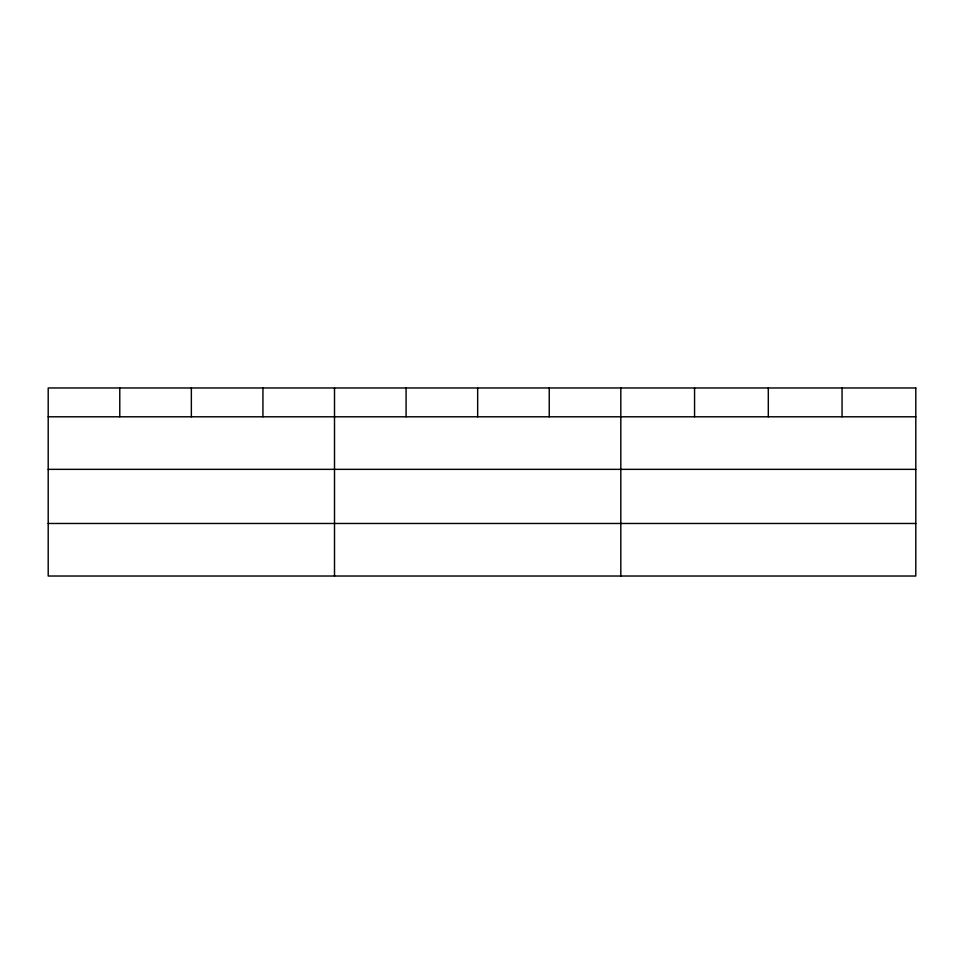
<?xml version="1.0" encoding="UTF-8"?>
<svg xmlns="http://www.w3.org/2000/svg" width="964" height="964" viewBox="0 0 964 964"><rect width="100%" height="100%" fill="white"/><g stroke="black" fill="none" stroke-linecap="round" stroke-linejoin="round"><path stroke-width="1.45" d="M48.2 416.797L915.8 416.797M48.2 469.348L915.8 469.348M48.2 523.476L915.8 523.476M842.054 387.974L842.054 416.797M768.308 387.974L768.308 416.797M694.562 387.974L694.562 416.797M620.816 387.974L620.816 576.026M549.239 387.974L549.239 416.797M477.662 387.974L477.662 416.797M406.085 387.974L406.085 416.797M334.508 387.974L334.508 576.026M262.931 387.974L262.931 416.797M191.354 387.974L191.354 416.797M119.777 387.974L119.777 416.797M915.8 387.974L48.2 387.974L48.2 576.026L915.8 576.026L915.8 387.974"/></g></svg>
